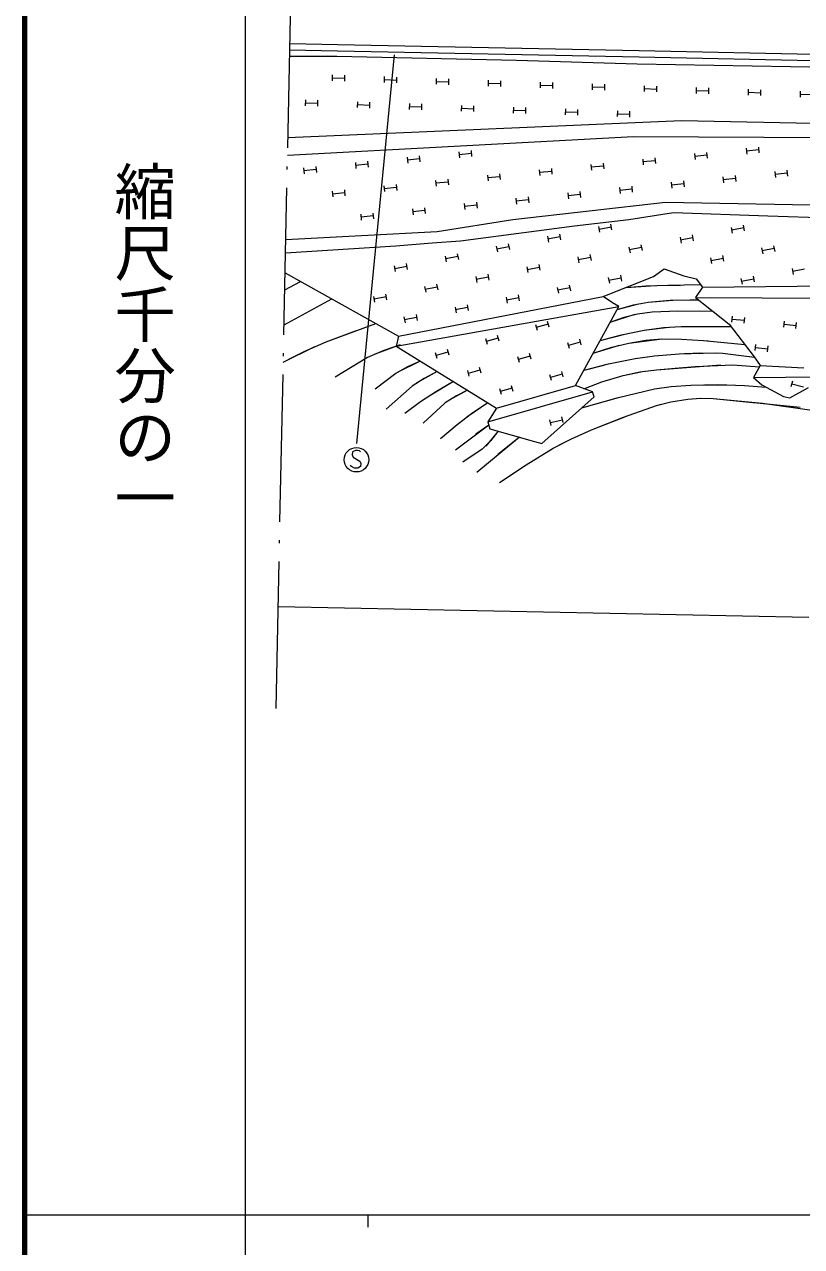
# Model space of a CAD drawing. Units: millimetres, scale not verified. Extents: x 40000 to 680000, y 20000 to 380000.
# Drawn here: x 40000 to 103364, y 202409 to 302132 of the extents above; entities that cross this region are included whole.
import ezdxf
from ezdxf.enums import TextEntityAlignment as Align

# ---------------------------------------------------------------- set-up
doc = ezdxf.new("R2010")
doc.units = ezdxf.units.MM
doc.header["$LTSCALE"] = 1000
doc.linetypes.add('LONG_DASHED_DOTTED', pattern=[15.25, 12, -1.5, 0.25, -1.5])
for name, color, linetype, lineweight in [('M-BGD', 7, 'Continuous', 13), ('M-BMK-HTXT', 7, 'Continuous', 13), ('M-BMK-LINE', 2, 'LONG_DASHED_DOTTED', 13), ('M-TTL', 2, 'Continuous', 140), ('M-TTL-BAND', 7, 'Continuous', 25)]:
    doc.layers.add(name, color=color, linetype=linetype, lineweight=lineweight)
doc.styles.add('@ＭＳ ゴシック', font='')
doc.styles.get('@ＭＳ ゴシック').set_extended_font_data('@MS Gothic')

msp = doc.modelspace()

# ---------------------------------------------------------------- linework, layer by layer
at = {"layer": 'M-BGD'}
for p, q in [((65545, 300466), (61638, 300542)), ((90129, 299975), (65545, 300466)), ((65468, 299517), (61618, 299528)), ((65535, 299946), (61628, 300022)), ((80108, 299196), (65468, 299517)), ((90119, 299455), (65535, 299946)), ((89972, 298879), (80108, 299196)), ((115285, 298950), (90119, 299455)), ((115295, 299470), (90129, 299975)), ((115415, 298467), (89972, 298879)), ((65111, 297541), (65128, 298021)), ((65119, 297781), (66119, 297746)), ((66110, 297506), (66127, 297986)), ((69351, 297393), (69368, 297873)), ((69359, 297633), (70359, 297598)), ((70350, 297359), (70367, 297838)), ((73591, 297246), (73608, 297725)), ((73599, 297485), (74599, 297451)), ((74591, 297211), (74607, 297691)), ((77831, 297098), (77848, 297578)), ((77840, 297338), (78839, 297303)), ((78831, 297063), (78847, 297543)), ((82071, 296950), (82088, 297430)), ((82080, 297190), (83079, 297155)), ((83071, 296915), (83087, 297395)), ((86311, 296802), (86328, 297282)), ((87311, 296768), (87327, 297247)), ((86320, 297042), (87319, 297007)), ((90551, 296655), (90568, 297134)), ((90560, 296894), (91559, 296860)), ((91551, 296620), (91568, 297100)), ((94791, 296507), (94808, 296987)), ((94800, 296747), (95799, 296712)), ((95791, 296472), (95808, 296952)), ((99032, 296359), (99048, 296839)), ((99040, 296599), (100039, 296564)), ((100031, 296324), (100048, 296804)), ((103272, 296211), (103288, 296691)), ((103280, 296451), (104279, 296416)), ((62917, 295495), (62934, 295975)), ((62925, 295735), (63925, 295700)), ((63916, 295460), (63933, 295940)), ((67157, 295347), (67174, 295827)), ((67166, 295587), (68165, 295552)), ((68157, 295312), (68173, 295792)), ((71397, 295199), (71414, 295679)), ((71406, 295439), (72405, 295405)), ((72397, 295165), (72413, 295644)), ((75637, 295052), (75654, 295531)), ((75646, 295292), (76645, 295257)), ((76637, 295017), (76653, 295497)), ((79877, 294904), (79894, 295384)), ((80877, 294869), (80893, 295349)), ((84117, 294756), (84134, 295236)), ((85117, 294721), (85134, 295201)), ((61481, 292915), (93572, 294281)), ((79886, 295144), (80885, 295109)), ((84126, 294996), (85125, 294961)), ((88357, 294608), (88374, 295088)), ((88366, 294848), (89365, 294813)), ((89357, 294574), (89374, 295053)), ((93572, 294281), (115352, 293843)), ((61452, 291470), (89655, 292993)), ((89655, 292993), (107283, 292891)), ((71201, 291298), (71251, 290820)), ((72196, 291401), (72245, 290923)), ((75421, 291734), (75471, 291257)), ((76441, 291598), (75446, 291496)), ((76416, 291837), (76465, 291360)), ((91405, 291255), (91454, 290778)), ((94630, 291589), (94680, 291111)), ((95650, 291453), (94655, 291350)), ((95625, 291692), (95674, 291214)), ((98850, 292025), (98900, 291548)), ((99870, 291890), (98875, 291787)), ((99845, 292128), (99894, 291651)), ((62761, 290425), (62810, 289947)), ((63780, 290289), (62786, 290186)), ((63756, 290527), (63805, 290050)), ((66981, 290861), (67030, 290384)), ((68000, 290725), (67006, 290622)), ((67976, 290964), (68025, 290487)), ((72221, 291162), (71226, 291059)), ((81970, 290279), (82019, 289802)), ((82965, 290382), (83014, 289905)), ((86190, 290716), (86239, 290238)), ((87209, 290580), (86215, 290477)), ((87185, 290819), (87234, 290341)), ((90410, 291152), (90459, 290675)), ((91429, 291016), (90435, 290913)), ((102173, 290236), (102223, 289759)), ((73530, 289406), (73579, 288928)), ((74549, 289270), (73554, 289167)), ((74524, 289509), (74574, 289031)), ((77750, 289842), (77799, 289365)), ((78769, 289707), (77774, 289604)), ((78744, 289945), (78794, 289468)), ((82989, 290143), (81995, 290040)), ((92738, 289260), (92788, 288783)), ((93733, 289363), (93782, 288886)), ((96959, 289697), (97008, 289220)), ((97978, 289561), (96983, 289458)), ((97953, 289800), (98003, 289322)), ((101179, 290134), (101228, 289656)), ((102198, 289998), (101203, 289895)), ((65089, 288533), (65139, 288055)), ((66109, 288397), (65114, 288294)), ((66084, 288636), (66133, 288158)), ((69309, 288969), (69359, 288492)), ((70329, 288834), (69334, 288731)), ((70304, 289072), (70354, 288595)), ((84298, 288387), (84348, 287910)), ((85318, 288251), (84323, 288149)), ((85293, 288490), (85342, 288013)), ((88518, 288824), (88568, 288346)), ((89538, 288688), (88543, 288585)), ((89513, 288927), (89562, 288449)), ((93758, 289125), (92763, 289022)), ((75858, 287514), (75907, 287037)), ((76877, 287378), (75883, 287275)), ((76853, 287617), (76902, 287140)), ((79827, 286227), (92272, 287619)), ((80078, 287951), (80127, 287473)), ((81097, 287815), (80103, 287712)), ((81073, 288054), (81122, 287576)), ((92272, 287619), (110000, 287298)), ((67418, 286641), (67467, 286164)), ((68437, 286505), (67442, 286402)), ((68412, 286744), (68462, 286266)), ((71638, 287078), (71687, 286600)), ((72657, 286942), (71662, 286839)), ((72632, 287180), (72682, 286703)), ((73662, 285226), (79827, 286227)), ((92922, 286763), (89285, 286185)), ((100622, 286497), (92922, 286763)), ((112795, 286083), (100622, 286497)), ((61310, 284582), (73662, 285226)), ((84840, 285664), (75545, 284450)), ((89285, 286185), (84840, 285664)), ((86805, 285645), (86896, 285174)), ((87832, 285599), (86850, 285409)), ((87787, 285834), (87878, 285363)), ((97621, 285571), (97712, 285100)), ((98649, 285525), (97667, 285335)), ((98603, 285760), (98694, 285289)), ((73235, 284276), (70291, 284045)), ((75545, 284450), (73235, 284276)), ((79455, 284227), (79546, 283756)), ((82639, 284842), (82730, 284370)), ((83666, 284795), (82685, 284606)), ((83621, 285031), (83712, 284560)), ((93456, 284767), (93546, 284296)), ((94483, 284721), (93501, 284532)), ((94437, 284957), (94528, 284485)), ((70291, 284045), (61287, 283457)), ((74307, 283235), (74398, 282763)), ((75289, 283424), (75380, 282953)), ((78473, 284038), (78564, 283567)), ((79501, 283992), (78519, 283802)), ((86106, 283350), (86197, 282878)), ((89290, 283964), (89381, 283493)), ((90317, 283918), (89335, 283728)), ((90272, 284153), (90362, 283682)), ((96922, 283276), (97013, 282804)), ((100106, 283890), (100197, 283418)), ((101133, 283843), (100151, 283654)), ((101088, 284079), (101179, 283608)), ((70142, 282431), (70232, 281960)), ((71169, 282385), (70187, 282195)), ((71123, 282621), (71214, 282149)), ((75335, 283188), (74353, 282999)), ((80958, 282357), (81049, 281886)), ((81985, 282311), (81003, 282121)), ((81940, 282546), (82031, 282075)), ((85124, 283160), (85215, 282689)), ((86151, 283114), (85169, 282925)), ((95940, 283086), (96031, 282615)), ((96968, 283040), (95986, 282851)), ((61254, 281866), (70510, 276699)), ((76792, 281553), (76883, 281082)), ((77819, 281507), (76838, 281318)), ((77774, 281743), (77865, 281272)), ((87195, 279936), (91294, 281554)), ((87608, 281479), (87699, 281008)), ((88636, 281433), (87654, 281244)), ((88590, 281669), (88681, 281197)), ((91294, 281554), (92159, 282189)), ((92159, 282189), (93776, 281612)), ((93776, 281612), (94758, 281381)), ((94758, 281381), (95288, 280700)), ((98425, 281405), (98516, 280934)), ((99452, 281359), (98470, 281169)), ((99407, 281594), (99498, 281123)), ((102591, 282208), (102682, 281737)), ((103618, 282162), (102636, 281973)), ((61225, 280470), (62502, 281169)), ((72626, 280750), (72717, 280279)), ((73654, 280704), (72672, 280514)), ((73608, 280939), (73699, 280468)), ((83443, 280676), (83533, 280204)), ((84470, 280629), (83488, 280440)), ((84424, 280865), (84515, 280394)), ((89061, 280673), (91454, 280843)), ((89061, 280673), (90655, 280810)), ((89061, 280673), (90655, 280810)), ((90655, 280810), (92454, 280846)), ((90655, 280810), (92454, 280846)), ((92454, 280846), (95130, 280903)), ((92454, 280846), (93456, 280843)), ((95288, 280700), (94728, 279853)), ((95288, 280700), (106182, 280814)), ((61166, 277615), (65056, 279744)), ((68460, 279946), (68551, 279475)), ((69488, 279900), (68506, 279711)), ((69442, 280136), (69533, 279665)), ((70510, 276699), (87195, 279936)), ((76093, 279258), (76184, 278787)), ((79277, 279872), (79368, 279401)), ((80304, 279826), (79322, 279637)), ((80259, 280062), (80350, 279590)), ((87945, 279417), (87195, 279936)), ((88465, 279128), (87945, 279417)), ((88326, 278873), (90070, 279341)), ((88326, 278873), (89673, 279254)), ((88326, 278873), (89673, 279254)), ((89673, 279254), (90858, 279475)), ((89673, 279254), (90858, 279475)), ((90858, 279475), (92867, 279636)), ((90858, 279475), (92655, 279627)), ((92655, 279627), (94268, 279665)), ((94268, 279665), (94962, 279667)), ((94728, 279853), (97461, 277687)), ((94728, 279853), (107568, 279798)), ((70298, 275892), (88465, 279128)), ((70945, 278265), (71036, 277794)), ((71927, 278455), (72018, 277983)), ((75111, 279069), (75202, 278597)), ((76138, 279022), (75156, 278833)), ((84945, 272661), (88465, 279128)), ((87764, 277840), (89806, 278488)), ((87764, 277840), (88895, 278245)), ((87764, 277840), (88895, 278245)), ((88895, 278245), (90000, 278527)), ((88895, 278245), (90000, 278527)), ((90000, 278527), (91186, 278683)), ((90000, 278527), (91186, 278683)), ((91186, 278683), (92591, 278745)), ((91186, 278683), (92591, 278745)), ((92591, 278745), (96088, 278775)), ((92591, 278745), (93220, 278753)), ((97692, 277848), (97739, 278325)), ((61166, 277615), (61430, 277750)), ((64602, 276244), (68658, 277733)), ((71972, 278219), (70990, 278030)), ((81672, 277642), (81801, 277180)), ((82700, 277681), (81737, 277411)), ((82635, 277912), (82764, 277449)), ((90522, 277185), (92543, 277428)), ((90522, 277185), (92110, 277393)), ((90522, 277185), (92110, 277393)), ((92110, 277393), (93542, 277474)), ((92110, 277393), (93542, 277474)), ((93542, 277474), (95339, 277487)), ((93542, 277474), (97614, 277486)), ((97461, 277687), (99495, 275015)), ((97716, 278086), (98711, 277988)), ((98687, 277749), (98734, 278227)), ((101914, 277430), (101961, 277907)), ((101938, 277669), (102933, 277570)), ((102909, 277331), (102956, 277809)), ((62870, 275482), (64602, 276244)), ((62870, 275482), (64602, 276244)), ((64602, 276244), (66992, 277143)), ((70510, 276699), (70298, 275892)), ((77586, 276498), (77716, 276036)), ((78614, 276537), (77651, 276267)), ((78549, 276768), (78679, 276306)), ((85250, 276441), (85379, 275979)), ((86947, 276340), (88952, 276869)), ((86947, 276340), (88686, 276805)), ((86947, 276340), (88686, 276805)), ((86947, 276340), (88686, 276805)), ((88686, 276805), (90522, 277185)), ((88686, 276805), (90522, 277185)), ((88686, 276805), (90522, 277185)), ((89291, 276136), (91778, 276457)), ((89291, 276136), (90675, 276361)), ((90675, 276361), (91977, 276466)), ((91977, 276466), (93577, 276462)), ((93577, 276462), (95376, 276343)), ((95376, 276343), (98739, 276008)), ((95376, 276343), (95752, 276310)), ((61104, 274579), (63681, 275856)), ((61104, 274579), (62870, 275482)), ((61104, 274579), (62870, 275482)), ((69297, 275516), (67984, 274947)), ((70622, 275975), (68525, 275202)), ((70622, 275975), (69297, 275516)), ((70298, 275892), (78479, 270812)), ((73501, 275354), (73630, 274892)), ((74529, 275393), (73566, 275123)), ((74464, 275624), (74593, 275162)), ((81164, 275297), (81293, 274835)), ((84287, 276171), (84416, 275709)), ((85314, 276210), (84351, 275940)), ((86379, 275296), (88510, 275956)), ((86379, 275296), (87901, 275790)), ((86379, 275296), (87901, 275790)), ((87901, 275790), (89291, 276136)), ((87901, 275790), (89291, 276136)), ((91380, 275092), (93372, 275262)), ((91380, 275092), (93372, 275262)), ((93372, 275262), (95051, 275339)), ((93372, 275262), (96311, 275338)), ((93372, 275262), (94250, 275309)), ((95051, 275339), (96909, 275306)), ((96909, 275306), (99523, 274975)), ((99594, 275528), (99641, 276005)), ((99618, 275767), (100613, 275668)), ((100589, 275429), (100636, 275907)), ((61104, 274579), (61979, 275028)), ((67984, 274947), (65324, 273363)), ((72279, 274662), (70438, 273767)), ((72279, 274662), (71180, 274177)), ((80201, 275027), (80330, 274565)), ((81229, 275066), (80266, 274796)), ((85632, 273923), (87634, 274429)), ((85632, 273923), (87634, 274429)), ((85632, 273923), (87634, 274429)), ((85632, 273923), (87245, 274337)), ((87634, 274429), (89792, 274866)), ((87634, 274429), (89792, 274866)), ((87634, 274429), (89792, 274866)), ((89792, 274866), (91380, 275092)), ((89792, 274866), (91380, 275092)), ((89792, 274866), (90983, 275044)), ((91527, 273962), (96776, 274370)), ((94684, 274226), (97774, 274362)), ((97774, 274362), (99933, 274194)), ((99994, 274300), (99440, 273330)), ((99495, 275015), (99994, 274300)), ((99994, 274300), (103550, 274116)), ((70270, 273661), (68598, 272369)), ((71180, 274177), (70270, 273661)), ((72598, 273251), (71621, 272619)), ((73662, 273803), (71947, 272848)), ((73662, 273803), (72598, 273251)), ((76116, 273884), (76245, 273421)), ((77143, 273922), (76180, 273652)), ((77079, 274153), (77208, 273691)), ((82816, 273556), (82945, 273094)), ((83843, 273595), (82880, 273325)), ((83779, 273826), (83908, 273364)), ((87092, 272957), (88818, 273483)), ((87092, 272957), (88818, 273483)), ((87092, 272957), (88818, 273483)), ((88818, 273483), (90536, 273840)), ((88818, 273483), (90186, 273783)), ((88818, 273483), (90186, 273783)), ((90186, 273783), (91527, 273962)), ((90186, 273783), (91527, 273962)), ((91527, 273962), (94684, 274226)), ((91527, 273962), (93686, 274135)), ((99440, 273330), (104659, 273378)), ((99440, 273330), (100133, 272730)), ((71621, 272619), (69481, 270750)), ((74977, 272987), (73124, 271891)), ((74977, 272987), (73591, 272186)), ((76115, 272280), (74633, 271486)), ((76115, 272280), (75217, 271839)), ((78479, 270812), (84945, 272661)), ((78730, 272413), (78860, 271950)), ((79758, 272451), (78795, 272182)), ((79693, 272682), (79823, 272220)), ((86330, 272142), (84945, 272661)), ((85616, 272409), (87092, 272957)), ((85616, 272409), (87092, 272957)), ((85616, 272409), (87092, 272957)), ((85616, 272409), (87092, 272957)), ((88343, 271663), (91366, 272390)), ((88343, 271663), (91366, 272390)), ((91366, 272390), (92742, 272583)), ((91366, 272390), (91949, 272486)), ((92742, 272583), (94339, 272691)), ((94339, 272691), (96535, 272741)), ((94339, 272691), (97924, 272722)), ((94339, 272691), (95334, 272722)), ((96535, 272741), (98723, 272681)), ((98723, 272681), (100485, 272535)), ((100133, 272730), (101888, 271761)), ((102396, 271668), (103920, 272500)), ((102621, 273024), (102497, 272560)), ((103525, 272533), (102559, 272792)), ((72300, 271326), (71027, 270382)), ((73591, 272186), (72300, 271326)), ((74309, 271257), (72499, 269610)), ((75217, 271839), (74309, 271257)), ((77786, 269715), (86330, 272142)), ((82174, 267926), (86446, 271738)), ((85454, 270853), (88446, 271691)), ((85454, 270853), (88343, 271663)), ((85454, 270853), (88343, 271663)), ((86446, 271738), (86330, 272142)), ((91536, 271028), (92712, 271331)), ((92712, 271331), (94096, 271568)), ((94096, 271568), (95151, 271646)), ((94096, 271568), (95092, 271644)), ((94096, 271568), (95092, 271644)), ((94096, 271568), (95092, 271644)), ((95092, 271644), (96145, 271622)), ((95092, 271644), (96145, 271622)), ((95092, 271644), (96145, 271622)), ((96145, 271622), (99383, 271278)), ((96145, 271622), (103246, 270910)), ((96145, 271622), (100188, 271218)), ((101888, 271761), (102396, 271668)), ((76449, 270362), (75281, 269473)), ((77785, 271243), (76068, 270088)), ((77785, 271243), (76449, 270362)), ((78479, 270812), (77786, 269715)), ((88853, 270089), (91536, 271028)), ((88853, 270089), (91536, 271028)), ((91536, 271028), (91931, 271140)), ((100188, 271218), (104193, 270663)), ((75281, 269473), (73934, 268322)), ((77873, 269427), (75148, 267402)), ((77873, 269427), (76804, 268690)), ((77786, 269715), (77960, 269138)), ((82957, 269412), (82847, 269880)), ((82902, 269646), (83876, 269874)), ((83930, 269640), (83821, 270107)), ((86243, 269063), (89080, 270174)), ((86243, 269063), (88853, 270089)), ((86243, 269063), (88853, 270089)), ((80366, 268451), (76877, 265562)), ((78614, 268951), (77613, 267733)), ((77960, 269138), (81597, 268099)), ((78614, 268951), (78003, 268154)), ((80366, 268451), (78607, 267034)), ((83118, 267549), (84603, 268325)), ((84603, 268325), (86243, 269063)), ((77318, 267468), (75737, 266408)), ((78003, 268154), (77318, 267468)), ((80899, 266196), (83118, 267549)), ((80899, 266196), (83118, 267549)), ((81597, 268099), (82174, 267926)), ((83118, 267549), (84067, 268058)), ((78731, 264747), (80899, 266196)), ((78731, 264747), (80899, 266196))]:
    msp.add_line(p, q, dxfattribs=at)
at = {"layer": 'M-BMK-HTXT'}
for p, q in [((70150, 299644), (67078, 267942)), ((66988, 267374), (66749, 267253)), ((67148, 267375), (66988, 267374)), ((67308, 267336), (67148, 267375)), ((67389, 267256), (67308, 267336)), ((66749, 267253), (66710, 267012)), ((66710, 267012), (66791, 266813)), ((66791, 266813), (67353, 266496)), ((67353, 266496), (67434, 266297)), ((67434, 266297), (67396, 266056)), ((66676, 266052), (66595, 266172)), ((66917, 265934), (66676, 266052)), ((67197, 265935), (66917, 265934)), ((67396, 266056), (67197, 265935)), ((103947, 253734), (60693, 254606))]:
    msp.add_line(p, q, dxfattribs=at)
msp.add_circle((67073, 266614), 1000, dxfattribs=at)
at = {"layer": 'M-BMK-LINE'}
msp.add_line((60522, 246312), (61712, 304095), dxfattribs=at)
at = {"layer": 'M-TTL'}
msp.add_line((40000, 380000), (40000, 20000), dxfattribs=at)
at = {"layer": 'M-TTL-BAND', "lineweight": 13}
for p, q in [((58000, 370000), (58000, 20000)), ((40000, 205000), (579000, 205000)), ((68000, 205000), (68000, 204000))]:
    msp.add_line(p, q, dxfattribs=at)

# ---------------------------------------------------------------- texts
at = {"layer": 'M-TTL-BAND', "style": '@ＭＳ ゴシック'}
msp.add_text('縮尺千分の一', height=3666, rotation=270, dxfattribs=at).set_placement((49777, 261030), align=Align.MIDDLE_RIGHT)

doc.saveas('drawing.dxf')
